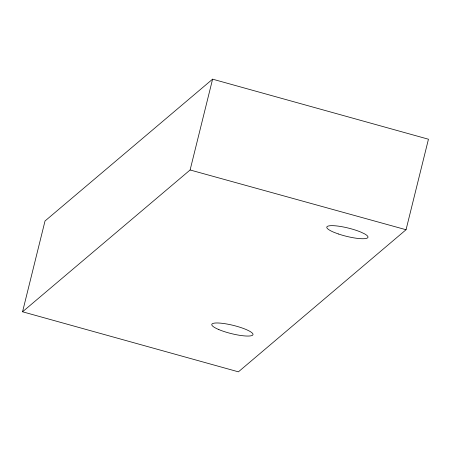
<?xml version="1.0" encoding="UTF-8"?>
<svg xmlns="http://www.w3.org/2000/svg" width="451" height="451" viewBox="0 0 451 451"><rect width="100%" height="100%" fill="white"/><g stroke="black" fill="none" stroke-linecap="round" stroke-linejoin="round"><path stroke-width="0.68" d="M22.55 311.782L45.021 220.979L212.59 79.167L428.45 139.218L406.047 229.734L238.41 371.833L22.55 311.782L190.113 169.976L212.59 79.167M190.113 169.976L406.047 229.734M338.346 233.962L333.858 232.271A21.214 4.228 13.9 0 1 331.835 225.652A21.214 4.228 13.9 0 1 360.924 232.124L364.487 233.821A21.214 4.228 13.9 0 1 362.942 238.742A21.214 4.228 13.9 0 1 338.346 233.962M218.859 329.591A21.214 4.228 13.9 0 0 252.628 335.149A21.214 4.228 13.9 0 0 225.692 323.812A21.214 4.228 13.9 0 0 218.859 329.591"/></g></svg>
